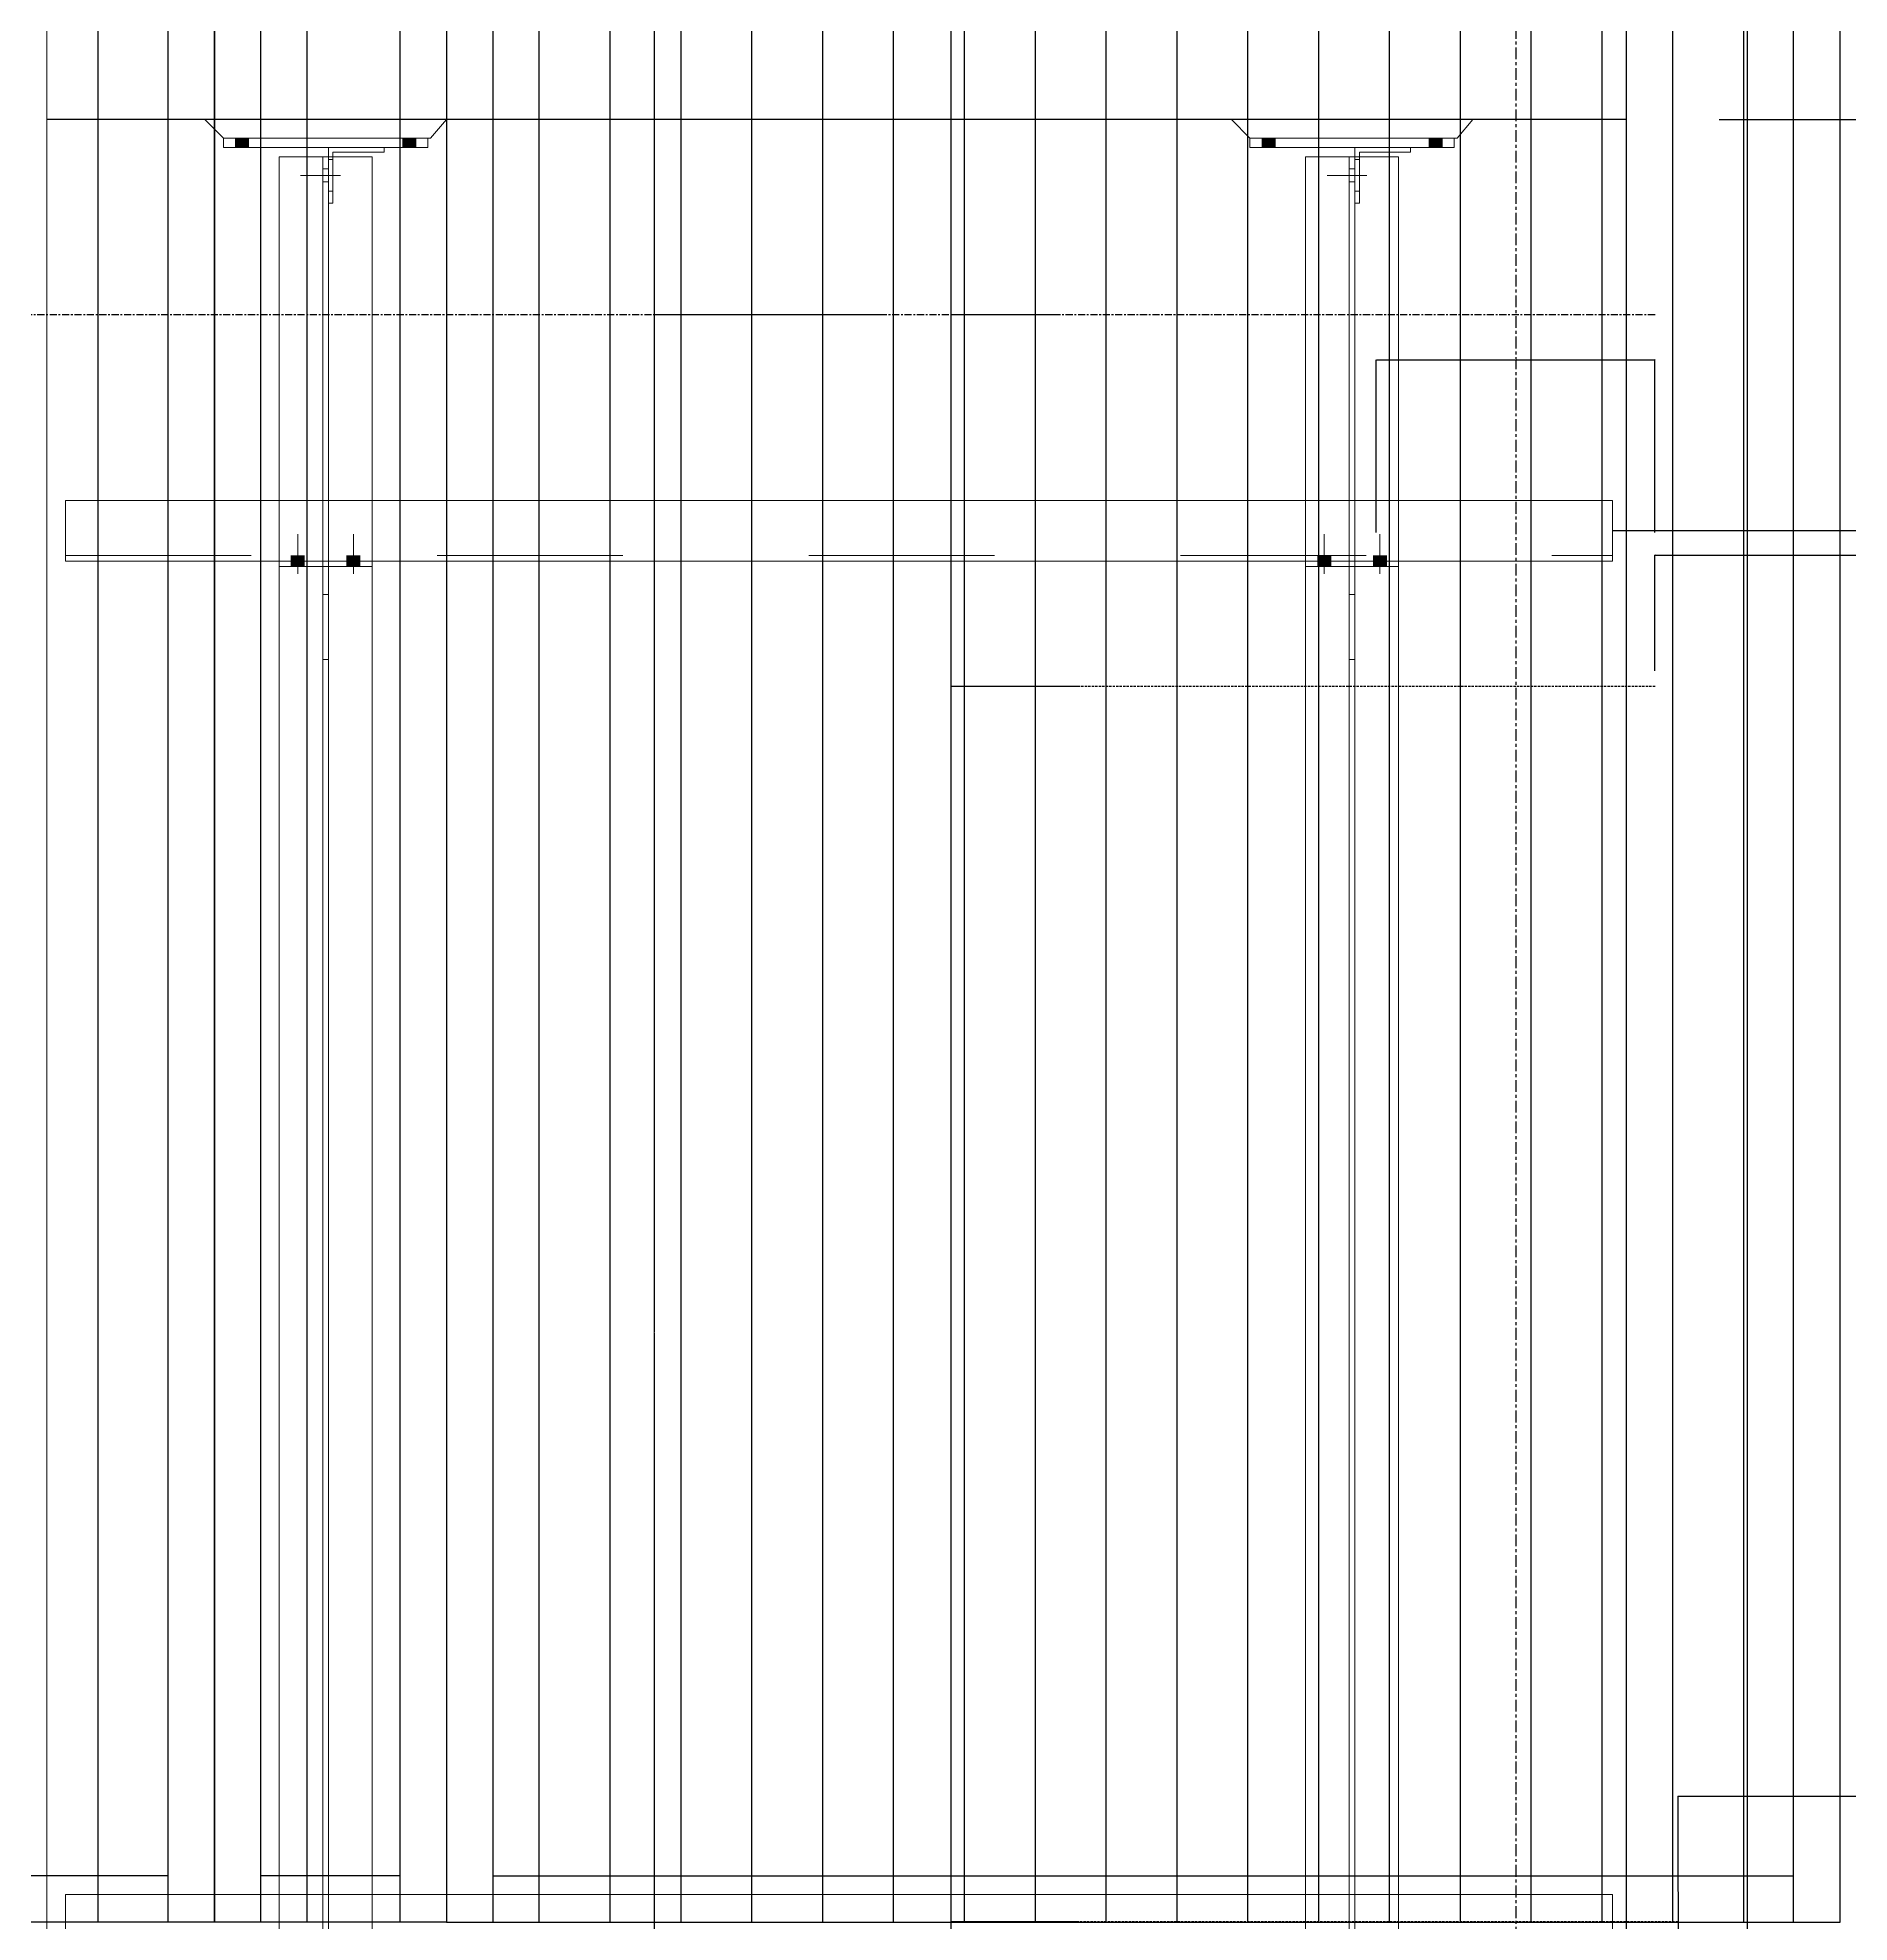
# Model space of a CAD drawing. Header units: millimetres. Extents: x 663313 to 1226001, y 1431724 to 1620898.
# Drawn here: x 1040692 to 1042642, y 1514415 to 1516443 of the extents above; entities that cross this region are included whole.
import ezdxf

# ---------------------------------------------------------------- set-up
doc = ezdxf.new("R2010")
doc.units = ezdxf.units.MM
for name, pattern in [('Grid Line', [22.225, 12.7, -3.175, 3.175, -3.175]), ('HIDDEN', [0.375, 0.25, -0.125]), ('XKITLINE00', [0]), ('XKITLINE02', [4, 2, -2])]:
    doc.linetypes.add(name, pattern=pattern)
doc.layers.add('000 - 0_HIDE_OBJ_FRAMING_DEF_SUB', color=7, linetype='Continuous', plot=False)
for name, color, linetype, lineweight in [('A-FLOR-E', 7, 'Continuous', 9), ('A-GENM', 7, 'Continuous', 9), ('Bolt', 7, 'Continuous', 0), ('Part', 7, 'Continuous', 0)]:
    doc.layers.add(name, color=color, linetype=linetype, lineweight=lineweight)
doc.styles.add('Arial', font='arial.ttf')
doc.dimstyles.new('Dim - 40 - Cen', dxfattribs={"dimscale": 0.04, "dimtxt": 3, "dimasz": 1, "dimexe": 0, "dimexo": 2.5, "dimgap": 1.5, "dimtad": 1, "dimdec": 0, "dimlfac": 1000, "dimzin": 1, "dimdsep": 46, "dimtxsty": 'Arial', "dimblk": 'CEN1', "dimcen": 0.09, "dimclrd": 7, "dimclre": 7, "dimclrt": 7, "dimadec": 0, "dimazin": 0, "dimtfac": 1, "dimtdec": 0, "dimtix": 1, "dimtofl": 0, "dimtmove": 2, "dimatfit": 3, "dimfxl": 1, "dimtfill": 1, "dimtfillclr": 256, "dimtolj": 1, "dimtzin": 0, "dimarcsym": 0})
doc.dimstyles.new('Dim - 40 - End', dxfattribs={"dimscale": 0.04, "dimtxt": 3, "dimasz": 1, "dimexe": 0, "dimexo": 2.5, "dimgap": 1.5, "dimtad": 1, "dimdec": 0, "dimlfac": 1000, "dimzin": 1, "dimdsep": 46, "dimtxsty": 'Arial', "dimblk": 'END', "dimcen": 0.09, "dimclrd": 7, "dimclre": 7, "dimclrt": 7, "dimadec": 0, "dimazin": 0, "dimtfac": 1, "dimtdec": 0, "dimtix": 1, "dimtofl": 0, "dimtmove": 2, "dimatfit": 3, "dimfxl": 1, "dimtfill": 1, "dimtfillclr": 256, "dimtolj": 1, "dimtzin": 0, "dimarcsym": 0})

# ---------------------------------------------------------------- blocks, each defined once
blk = doc.blocks.new('END')
at = {"color": 7}
for p, q in [((0, 1.5), (0, -1.5)), ((-0.795, -0.795), (0.795, 0.795)), ((1.5, 0), (-1.5, 0))]:
    blk.add_line(p, q, dxfattribs=at)
blk = doc.blocks.new('*D5221')
at = {"layer": '000 - 0_HIDE_OBJ_FRAMING_DEF_SUB', "color": 7, "lineweight": -2, "transparency": 16777216}
for p, q in [((1041811.7, 1514415.5), (1041675, 1514415.5)), ((1041675, 1513955), (1041675, 1514415.5)), ((1041811.7, 1513955), (1041675, 1513955))]:
    blk.add_line(p, q, dxfattribs=at)
at = {"layer": 'Defpoints', "color": 7, "transparency": 16777216}
for p in [(1041675, 1514415.5), (1041811.8, 1514415.5), (1041811.8, 1513955)]:
    blk.add_point(p, dxfattribs=at)
at = {"layer": '000 - 0_HIDE_OBJ_FRAMING_DEF_SUB', "color": 7, "lineweight": -2, "transparency": 16777216, "xscale": 0.04, "yscale": 0.04, "zscale": 0.04}
for p, rotation in [((1041675, 1514415.5), 90), ((1041675, 1513955), 270)]:
    blk.add_blockref('END', p, dxfattribs=dict(at, rotation=rotation))
at = {"layer": '000 - 0_HIDE_OBJ_FRAMING_DEF_SUB', "color": 7, "transparency": 16777216, "insert": (1041674.9, 1514185.3), "char_height": 0.12, "attachment_point": 5, "rotation": 90, "style": 'Arial', "bg_fill": 3, "box_fill_scale": 1.1, "bg_fill_color": 256, "bg_fill_true_color": 13158600, "bg_fill_transparency": 0}
blk.add_mtext('\\A1;460500', dxfattribs=at)
blk = doc.blocks.new('*D5222')
at = {"layer": '000 - 0_HIDE_OBJ_FRAMING_DEF_SUB', "color": 7, "lineweight": -2, "transparency": 16777216}
for p, q in [((1041811.3, 1515745), (1041675, 1515745)), ((1041675, 1514415.5), (1041675, 1515745)), ((1041811.3, 1514415.5), (1041675, 1514415.5))]:
    blk.add_line(p, q, dxfattribs=at)
at = {"layer": 'Defpoints', "color": 7, "transparency": 16777216}
for p in [(1041675, 1515745), (1041811.4, 1515745), (1041811.4, 1514415.5)]:
    blk.add_point(p, dxfattribs=at)
at = {"layer": '000 - 0_HIDE_OBJ_FRAMING_DEF_SUB', "color": 7, "lineweight": -2, "transparency": 16777216, "xscale": 0.04, "yscale": 0.04, "zscale": 0.04}
for p, rotation in [((1041675, 1515745), 90), ((1041675, 1514415.5), 270)]:
    blk.add_blockref('END', p, dxfattribs=dict(at, rotation=rotation))
at = {"layer": '000 - 0_HIDE_OBJ_FRAMING_DEF_SUB', "color": 7, "transparency": 16777216, "insert": (1041674.9, 1515080.3), "char_height": 0.12, "attachment_point": 5, "rotation": 90, "style": 'Arial', "bg_fill": 3, "box_fill_scale": 1.1, "bg_fill_color": 256, "bg_fill_true_color": 13158600, "bg_fill_transparency": 0}
blk.add_mtext('\\A1;1329500', dxfattribs=at)
blk = doc.blocks.new('*D5223')
at = {"layer": '000 - 0_HIDE_OBJ_FRAMING_DEF_SUB', "color": 7, "lineweight": -2, "transparency": 16777216}
for p, q in [((1041787.8, 1516145), (1041675, 1516145)), ((1041675, 1515745), (1041675, 1516145)), ((1041787.8, 1515745), (1041675, 1515745))]:
    blk.add_line(p, q, dxfattribs=at)
at = {"layer": 'Defpoints', "color": 7, "transparency": 16777216}
for p in [(1041675, 1516145), (1041787.9, 1516145), (1041787.9, 1515745)]:
    blk.add_point(p, dxfattribs=at)
at = {"layer": '000 - 0_HIDE_OBJ_FRAMING_DEF_SUB', "color": 7, "lineweight": -2, "transparency": 16777216, "xscale": 0.04, "yscale": 0.04, "zscale": 0.04}
for p, rotation in [((1041675, 1516145), 90), ((1041675, 1515745), 270)]:
    blk.add_blockref('END', p, dxfattribs=dict(at, rotation=rotation))
at = {"layer": '000 - 0_HIDE_OBJ_FRAMING_DEF_SUB', "color": 7, "transparency": 16777216, "insert": (1041674.9, 1515945), "char_height": 0.12, "attachment_point": 5, "rotation": 90, "style": 'Arial', "bg_fill": 3, "box_fill_scale": 1.1, "bg_fill_color": 256, "bg_fill_true_color": 13158600, "bg_fill_transparency": 0}
blk.add_mtext('\\A1;400000', dxfattribs=at)
blk = doc.blocks.new('*D5224')
at = {"layer": '000 - 0_HIDE_OBJ_FRAMING_DEF_SUB', "color": 7, "lineweight": -2, "transparency": 16777216}
for p, q in [((1041780.6, 1516855), (1041675, 1516855)), ((1041675, 1516145), (1041675, 1516855)), ((1041780.6, 1516145), (1041675, 1516145))]:
    blk.add_line(p, q, dxfattribs=at)
at = {"layer": 'Defpoints', "color": 7, "transparency": 16777216}
for p in [(1041675, 1516855), (1041780.7, 1516855), (1041780.7, 1516145)]:
    blk.add_point(p, dxfattribs=at)
at = {"layer": '000 - 0_HIDE_OBJ_FRAMING_DEF_SUB', "color": 7, "lineweight": -2, "transparency": 16777216, "xscale": 0.04, "yscale": 0.04, "zscale": 0.04}
for p, rotation in [((1041675, 1516855), 90), ((1041675, 1516145), 270)]:
    blk.add_blockref('END', p, dxfattribs=dict(at, rotation=rotation))
at = {"layer": '000 - 0_HIDE_OBJ_FRAMING_DEF_SUB', "color": 7, "transparency": 16777216, "insert": (1041674.9, 1516500), "char_height": 0.12, "attachment_point": 5, "rotation": 90, "style": 'Arial', "bg_fill": 3, "box_fill_scale": 1.1, "bg_fill_color": 256, "bg_fill_true_color": 13158600, "bg_fill_transparency": 0}
blk.add_mtext('\\A1;710000', dxfattribs=at)
blk = doc.blocks.new('*D5226')
at = {"layer": '000 - 0_HIDE_OBJ_FRAMING_DEF_SUB', "color": 7, "lineweight": -2, "transparency": 16777216}
for p, q in [((1042432.7, 1515761.7), (1042432.7, 1515886.3)), ((1042432.8, 1515886.3), (1042732.7, 1515886.3)), ((1042732.7, 1515761.7), (1042732.7, 1515886.3))]:
    blk.add_line(p, q, dxfattribs=at)
at = {"layer": 'Defpoints', "color": 7, "transparency": 16777216}
for p in [(1042732.7, 1515886.3), (1042432.7, 1515761.6), (1042732.7, 1515761.6)]:
    blk.add_point(p, dxfattribs=at)
at = {"layer": '000 - 0_HIDE_OBJ_FRAMING_DEF_SUB', "color": 7, "lineweight": -2, "transparency": 16777216, "xscale": 0.04, "yscale": 0.04, "zscale": 0.04, "rotation": 180}
blk.add_blockref('END', (1042432.7, 1515886.3), dxfattribs=at)
at = {"layer": '000 - 0_HIDE_OBJ_FRAMING_DEF_SUB', "color": 7, "lineweight": -2, "transparency": 16777216, "xscale": 0.04, "yscale": 0.04, "zscale": 0.04}
blk.add_blockref('END', (1042732.7, 1515886.3), dxfattribs=at)
at = {"layer": '000 - 0_HIDE_OBJ_FRAMING_DEF_SUB', "color": 7, "transparency": 16777216, "insert": (1042582.7, 1515886.4), "char_height": 0.12, "attachment_point": 5, "style": 'Arial', "bg_fill": 3, "box_fill_scale": 1.1, "bg_fill_color": 256, "bg_fill_true_color": 13158600, "bg_fill_transparency": 0}
blk.add_mtext('\\A1;300000', dxfattribs=at)
blk = doc.blocks.new('*D5238')
at = {"layer": '000 - 0_HIDE_OBJ_FRAMING_DEF_SUB', "color": 7, "lineweight": -2, "transparency": 16777216}
for p, q in [((1042132.7, 1515910.8), (1042132.7, 1516096.4)), ((1042132.8, 1516096.4), (1042432.7, 1516096.4)), ((1042432.7, 1515910.8), (1042432.7, 1516096.4))]:
    blk.add_line(p, q, dxfattribs=at)
at = {"layer": 'Defpoints', "color": 7, "transparency": 16777216}
for p in [(1042432.7, 1516096.4), (1042132.7, 1515910.7), (1042432.7, 1515910.7)]:
    blk.add_point(p, dxfattribs=at)
at = {"layer": '000 - 0_HIDE_OBJ_FRAMING_DEF_SUB', "color": 7, "lineweight": -2, "transparency": 16777216, "xscale": 0.04, "yscale": 0.04, "zscale": 0.04, "rotation": 180}
blk.add_blockref('END', (1042132.7, 1516096.4), dxfattribs=at)
at = {"layer": '000 - 0_HIDE_OBJ_FRAMING_DEF_SUB', "color": 7, "lineweight": -2, "transparency": 16777216, "xscale": 0.04, "yscale": 0.04, "zscale": 0.04}
blk.add_blockref('END', (1042432.7, 1516096.4), dxfattribs=at)
at = {"layer": '000 - 0_HIDE_OBJ_FRAMING_DEF_SUB', "color": 7, "transparency": 16777216, "insert": (1042282.7, 1516096.5), "char_height": 0.12, "attachment_point": 5, "style": 'Arial', "bg_fill": 3, "box_fill_scale": 1.1, "bg_fill_color": 256, "bg_fill_true_color": 13158600, "bg_fill_transparency": 0}
blk.add_mtext('\\A1;300000', dxfattribs=at)
blk = doc.blocks.new('*D5239')
at = {"layer": '000 - 0_HIDE_OBJ_FRAMING_DEF_SUB', "color": 7, "lineweight": -2, "transparency": 16777216}
for p, q in [((1041598.9, 1516145), (1041355.9, 1516145)), ((1041355.9, 1513955), (1041355.9, 1516145)), ((1041598.9, 1513955), (1041355.9, 1513955))]:
    blk.add_line(p, q, dxfattribs=at)
at = {"layer": 'Defpoints', "color": 7, "transparency": 16777216}
for p in [(1041355.9, 1516145), (1041599, 1516145), (1041599, 1513955)]:
    blk.add_point(p, dxfattribs=at)
at = {"layer": '000 - 0_HIDE_OBJ_FRAMING_DEF_SUB', "color": 7, "lineweight": -2, "transparency": 16777216, "xscale": 0.04, "yscale": 0.04, "zscale": 0.04}
for p, rotation in [((1041355.9, 1516145), 90), ((1041355.9, 1513955), 270)]:
    blk.add_blockref('END', p, dxfattribs=dict(at, rotation=rotation))
at = {"layer": '000 - 0_HIDE_OBJ_FRAMING_DEF_SUB', "color": 7, "transparency": 16777216, "insert": (1041355.8, 1515050), "char_height": 0.12, "attachment_point": 5, "rotation": 90, "style": 'Arial', "bg_fill": 3, "box_fill_scale": 1.1, "bg_fill_color": 256, "bg_fill_true_color": 13158600, "bg_fill_transparency": 0}
blk.add_mtext('\\A1;2190000', dxfattribs=at)
blk = doc.blocks.new('*D5240')
at = {"layer": '000 - 0_HIDE_OBJ_FRAMING_DEF_SUB', "color": 7, "lineweight": -2, "transparency": 16777216}
for p, q in [((1041581.5, 1517455), (1041355.9, 1517455)), ((1041355.9, 1516145), (1041355.9, 1517455)), ((1041581.5, 1516145), (1041355.9, 1516145))]:
    blk.add_line(p, q, dxfattribs=at)
at = {"layer": 'Defpoints', "color": 7, "transparency": 16777216}
for p in [(1041355.9, 1517455), (1041581.6, 1517455), (1041581.6, 1516145)]:
    blk.add_point(p, dxfattribs=at)
at = {"layer": '000 - 0_HIDE_OBJ_FRAMING_DEF_SUB', "color": 7, "lineweight": -2, "transparency": 16777216, "xscale": 0.04, "yscale": 0.04, "zscale": 0.04}
for p, rotation in [((1041355.9, 1517455), 90), ((1041355.9, 1516145), 270)]:
    blk.add_blockref('END', p, dxfattribs=dict(at, rotation=rotation))
at = {"layer": '000 - 0_HIDE_OBJ_FRAMING_DEF_SUB', "color": 7, "transparency": 16777216, "insert": (1041355.8, 1516800), "char_height": 0.12, "attachment_point": 5, "rotation": 90, "style": 'Arial', "bg_fill": 3, "box_fill_scale": 1.1, "bg_fill_color": 256, "bg_fill_true_color": 13158600, "bg_fill_transparency": 0}
blk.add_mtext('\\A1;1310000', dxfattribs=at)
blk = doc.blocks.new('*D5241')
at = {"layer": '000 - 0_HIDE_OBJ_FRAMING_DEF_SUB', "color": 7, "lineweight": -2, "transparency": 16777216}
for p, q in [((1042457.5, 1514447.9), (1042457.5, 1512796.9)), ((1042432.7, 1512698.6), (1042432.7, 1512796.9)), ((1042432.8, 1512796.9), (1042457.5, 1512796.9))]:
    blk.add_line(p, q, dxfattribs=at)
at = {"layer": 'Defpoints', "color": 7, "transparency": 16777216}
for p in [(1042457.5, 1514448), (1042457.5, 1512796.9), (1042432.7, 1512698.5)]:
    blk.add_point(p, dxfattribs=at)
at = {"layer": '000 - 0_HIDE_OBJ_FRAMING_DEF_SUB', "color": 7, "lineweight": -2, "transparency": 16777216, "xscale": 0.04, "yscale": 0.04, "zscale": 0.04, "rotation": 180}
blk.add_blockref('END', (1042432.7, 1512796.9), dxfattribs=at)
at = {"layer": '000 - 0_HIDE_OBJ_FRAMING_DEF_SUB', "color": 7, "lineweight": -2, "transparency": 16777216, "xscale": 0.04, "yscale": 0.04, "zscale": 0.04}
blk.add_blockref('END', (1042457.5, 1512796.9), dxfattribs=at)
at = {"layer": '000 - 0_HIDE_OBJ_FRAMING_DEF_SUB', "color": 7, "transparency": 16777216, "insert": (1042445.1, 1512797.1), "char_height": 0.12, "attachment_point": 5, "style": 'Arial', "bg_fill": 3, "box_fill_scale": 1.1, "bg_fill_color": 256, "bg_fill_true_color": 13158600, "bg_fill_transparency": 0}
blk.add_mtext('\\A1;24742', dxfattribs=at)
blk = doc.blocks.new('*D5242')
at = {"layer": '000 - 0_HIDE_OBJ_FRAMING_DEF_SUB', "color": 7, "lineweight": -2, "transparency": 16777216}
for p, q in [((1042457.5, 1514448.1), (1042457.5, 1514550.8)), ((1042457.5, 1514550.8), (1043907.5, 1514550.8)), ((1043907.5, 1514448.1), (1043907.5, 1514550.8))]:
    blk.add_line(p, q, dxfattribs=at)
at = {"layer": 'Defpoints', "color": 7, "transparency": 16777216}
for p in [(1043907.5, 1514550.8), (1042457.5, 1514448), (1043907.5, 1514448)]:
    blk.add_point(p, dxfattribs=at)
at = {"layer": '000 - 0_HIDE_OBJ_FRAMING_DEF_SUB', "color": 7, "lineweight": -2, "transparency": 16777216, "xscale": 0.04, "yscale": 0.04, "zscale": 0.04, "rotation": 180}
blk.add_blockref('END', (1042457.5, 1514550.8), dxfattribs=at)
at = {"layer": '000 - 0_HIDE_OBJ_FRAMING_DEF_SUB', "color": 7, "lineweight": -2, "transparency": 16777216, "xscale": 0.04, "yscale": 0.04, "zscale": 0.04}
blk.add_blockref('END', (1043907.5, 1514550.8), dxfattribs=at)
at = {"layer": '000 - 0_HIDE_OBJ_FRAMING_DEF_SUB', "color": 7, "transparency": 16777216, "insert": (1043182.5, 1514550.9), "char_height": 0.12, "attachment_point": 5, "style": 'Arial', "bg_fill": 3, "box_fill_scale": 1.1, "bg_fill_color": 256, "bg_fill_true_color": 13158600, "bg_fill_transparency": 0}
blk.add_mtext('\\A1;1450000', dxfattribs=at)
blk = doc.blocks.new('*A24933082')
at = {"layer": 'Part', "color": 7, "linetype": 'XKITLINE00', "lineweight": 0}
for p, q in [((242.379556, 90.984542), (242.379556, 90.334542)), ((242.379556, 90.984542), (259.029503, 90.984542)), ((259.029503, 90.334542), (259.029503, 90.984542)), ((242.379556, 90.334542), (259.029503, 90.334542))]:
    blk.add_line(p, q, dxfattribs=at)
at = {"layer": 'Part', "color": 7, "linetype": 'XKITLINE02', "lineweight": 0}
blk.add_line((242.379556, 90.394542), (259.029503, 90.394542), dxfattribs=at)
blk = doc.blocks.new('*A24973086')
at = {"layer": 'Part', "color": 7, "linetype": 'XKITLINE00', "lineweight": 0}
for p, q in [((242.379556, 105.984542), (242.379556, 105.334542)), ((242.379556, 105.984542), (259.029503, 105.984542)), ((259.029503, 105.334542), (259.029503, 105.984542)), ((242.379556, 105.334542), (259.029503, 105.334542))]:
    blk.add_line(p, q, dxfattribs=at)
at = {"layer": 'Part', "color": 7, "linetype": 'XKITLINE02', "lineweight": 0}
blk.add_line((242.379556, 105.394542), (259.029503, 105.394542), dxfattribs=at)
blk = doc.blocks.new('*A29703286')
at = {"layer": 'Part', "color": 7, "linetype": 'XKITLINE00', "lineweight": 0}
for p, q in [((244.679582, 105.334542), (244.679582, 105.274542)), ((245.679582, 105.274542), (244.679582, 105.274542)), ((245.679582, 105.334542), (245.679582, 105.274542))]:
    blk.add_line(p, q, dxfattribs=at)
at = {"layer": 'Part', "color": 7, "linetype": 'XKITLINE02', "lineweight": 0}
blk.add_line((245.679582, 105.334542), (244.679582, 105.334542), dxfattribs=at)
blk = doc.blocks.new('*A29713287')
at = {"layer": 'Part', "color": 7, "linetype": 'XKITLINE00', "lineweight": 0}
for p, q in [((245.149582, 105.274542), (245.209582, 105.274542)), ((245.149582, 104.274542), (245.149582, 105.274542)), ((245.209582, 105.274542), (245.209582, 104.274542)), ((245.149582, 104.974542), (245.209582, 104.974542)), ((245.209582, 104.274542), (245.149582, 104.274542))]:
    blk.add_line(p, q, dxfattribs=at)
blk = doc.blocks.new('*A29723288')
at = {"layer": 'Bolt'}
for points in [[(244.81, 105.335), (244.81, 105.395), (244.95, 105.395), (244.95, 105.335)], [(244.81, 105.275), (244.81, 105.335), (244.95, 105.335), (244.95, 105.275)], [(245.41, 105.335), (245.41, 105.395), (245.55, 105.395), (245.55, 105.335)], [(245.41, 105.275), (245.41, 105.335), (245.55, 105.335), (245.55, 105.275)]]:
    blk.add_hatch(color=7, dxfattribs=at).paths.add_polyline_path(points, flags=17)
at = {"layer": 'Bolt', "color": 7, "linetype": 'XKITLINE00', "lineweight": 0}
for p, q in [((244.88, 105.195), (244.88, 105.625)), ((245.48, 105.195), (245.48, 105.625)), ((244.81, 105.335), (244.81, 105.395)), ((244.81, 105.275), (244.81, 105.335)), ((244.95, 105.335), (244.95, 105.395)), ((244.95, 105.275), (244.95, 105.335)), ((245.41, 105.335), (245.41, 105.395)), ((245.41, 105.275), (245.41, 105.335)), ((245.55, 105.335), (245.55, 105.395)), ((245.55, 105.275), (245.55, 105.335))]:
    blk.add_line(p, q, dxfattribs=at)
blk = doc.blocks.new('*A29813294')
at = {"layer": 'Part', "color": 7, "linetype": 'XKITLINE00', "lineweight": 0}
for p, q in [((255.728082, 105.274542), (255.728082, 105.334542)), ((256.728082, 105.274542), (255.728082, 105.274542)), ((256.728082, 105.334542), (256.728082, 105.274542))]:
    blk.add_line(p, q, dxfattribs=at)
at = {"layer": 'Part', "color": 7, "linetype": 'XKITLINE02', "lineweight": 0}
blk.add_line((255.728082, 105.334542), (256.728082, 105.334542), dxfattribs=at)
blk = doc.blocks.new('*A29823295')
at = {"layer": 'Part', "color": 7, "linetype": 'XKITLINE00', "lineweight": 0}
for p, q in [((256.198082, 105.274542), (256.258082, 105.274542)), ((256.198082, 104.274542), (256.198082, 105.274542)), ((256.258082, 105.274542), (256.258082, 104.274542)), ((256.198082, 104.974542), (256.258082, 104.974542)), ((256.258082, 104.274542), (256.198082, 104.274542))]:
    blk.add_line(p, q, dxfattribs=at)
blk = doc.blocks.new('*A29833296')
at = {"layer": 'Bolt'}
for points in [[(255.858, 105.335), (255.858, 105.395), (255.998, 105.395), (255.998, 105.335)], [(255.858, 105.275), (255.858, 105.335), (255.998, 105.335), (255.998, 105.275)], [(256.458, 105.335), (256.458, 105.395), (256.598, 105.395), (256.598, 105.335)], [(256.458, 105.275), (256.458, 105.335), (256.598, 105.335), (256.598, 105.275)]]:
    blk.add_hatch(color=7, dxfattribs=at).paths.add_polyline_path(points, flags=17)
at = {"layer": 'Bolt', "color": 7, "linetype": 'XKITLINE00', "lineweight": 0}
for p, q in [((255.928, 105.195), (255.928, 105.625)), ((256.528, 105.195), (256.528, 105.625)), ((255.858, 105.335), (255.858, 105.395)), ((255.858, 105.275), (255.858, 105.335)), ((255.998, 105.335), (255.998, 105.395)), ((255.998, 105.275), (255.998, 105.335)), ((256.458, 105.335), (256.458, 105.395)), ((256.458, 105.275), (256.458, 105.335)), ((256.598, 105.335), (256.598, 105.395)), ((256.598, 105.275), (256.598, 105.335))]:
    blk.add_line(p, q, dxfattribs=at)
blk = doc.blocks.new('GM_Louver Grill Vertical Z1 - Z Profile-20899003-ENT 4 ELE-2 sheet')
at = {"layer": '000 - 0_HIDE_OBJ_FRAMING_DEF_SUB', "color": 7}
blk.add_line((-150989.205017, 106810), (-150989.205017, 115350), dxfattribs=at)
blk = doc.blocks.new('5')
at = {"layer": '000 - 0_HIDE_OBJ_FRAMING_DEF_SUB', "color": 7}
for p, q in [((1845400.1, 115350), (1845400.1, 106810)), ((1845500.1, 106810), (1845500.1, 115350)), ((1845649.8, 115350), (1845649.8, 106810)), ((1845749.8, 115350), (1845749.8, 106810)), ((1847149.8, 106810), (1847149.8, 115350)), ((1845400.1, 106860), (1844000.1, 106860)), ((1845649.8, 106860), (1845500.1, 106860)), ((1845749.8, 106860), (1847149.8, 106860))]:
    blk.add_line(p, q, dxfattribs=at)
for points in [[(1843950.1, 115350), (1845450.1, 115350), (1845450.1, 106810), (1843950.1, 106810)], [(1845450.1, 115350), (1845699.8, 115350), (1845699.8, 106810), (1845450.1, 106810)], [(1847199.8, 115350), (1845699.8, 115350), (1845699.8, 106810), (1847199.8, 106810)]]:
    blk.add_lwpolyline(points, close=True, dxfattribs=at)
at = {"layer": 'A-GENM', "color": 7}
for p in [(1996314.3, 0), (1996539.3, 0), (1996789, 0), (1996865.3, 0), (1996941.6, 0), (1997017.8, 0), (1997094.1, 0), (1997170.3, 0), (1997246.6, 0), (1997322.9, 0), (1997399.1, 0), (1997475.4, 0), (1997551.7, 0), (1997627.9, 0), (1997704.2, 0), (1997780.4, 0), (1997856.7, 0), (1997933, 0), (1998009.2, 0), (1998085.5, 0)]:
    blk.add_blockref('GM_Louver Grill Vertical Z1 - Z Profile-20899003-ENT 4 ELE-2 sheet', p, dxfattribs=at)
blk = doc.blocks.new('*D5098')
at = {"layer": '000 - 0_HIDE_OBJ_FRAMING_DEF_SUB', "color": 7, "lineweight": -2, "transparency": 16777216}
for p, q in [((10.5543, 2.4), (11.2086, 2.4)), ((11.2086, 1.9975), (11.2086, 2.36)), ((11.0827, 1.9575), (11.2086, 1.9575))]:
    blk.add_line(p, q, dxfattribs=at)
at = {"layer": 'Defpoints', "color": 7, "transparency": 16777216}
for p in [(10.4543, 2.4), (11.2086, 2.4), (10.9827, 1.9575)]:
    blk.add_point(p, dxfattribs=at)
at = {"layer": '000 - 0_HIDE_OBJ_FRAMING_DEF_SUB', "color": 7, "lineweight": -2, "transparency": 16777216, "xscale": 0.04, "yscale": 0.04, "zscale": 0.04}
for p, rotation in [((11.2086, 2.4), 90), ((11.2086, 1.9575), 270)]:
    blk.add_blockref('END', p, dxfattribs=dict(at, rotation=rotation))
at = {"layer": '000 - 0_HIDE_OBJ_FRAMING_DEF_SUB', "color": 7, "transparency": 16777216, "insert": (11.0873, 2.1788), "char_height": 0.12, "attachment_point": 5, "rotation": 90, "style": 'Arial', "bg_fill": 3, "box_fill_scale": 1.1, "bg_fill_color": 256, "bg_fill_true_color": 13158600, "bg_fill_transparency": 0}
blk.add_mtext('\\A1;443', dxfattribs=at)
blk = doc.blocks.new('CEN1')
at = {"color": 7}
for p, q in [((0, 1.5), (0, -1.5)), ((1.5, 0), (-1.5, 0))]:
    blk.add_line(p, q, dxfattribs=at)
blk.add_circle((0, 0), 0.75, dxfattribs=at)
blk = doc.blocks.new('*D5117')
at = {"layer": '000 - 0_HIDE_OBJ_FRAMING_DEF_SUB', "color": 7, "lineweight": -2, "transparency": 16777216}
for p, q in [((8.0557, 0.57), (8.0557, -0.2964)), ((9.0558, -0.08), (9.0558, -0.2964)), ((8.0957, -0.2964), (9.0158, -0.2964))]:
    blk.add_line(p, q, dxfattribs=at)
at = {"layer": 'Defpoints', "color": 7, "transparency": 16777216}
for p in [(8.0557, 0.67), (9.0558, 0.02), (9.0558, -0.2964)]:
    blk.add_point(p, dxfattribs=at)
at = {"layer": '000 - 0_HIDE_OBJ_FRAMING_DEF_SUB', "color": 7, "lineweight": -2, "transparency": 16777216, "xscale": 0.04, "yscale": 0.04, "zscale": 0.04, "rotation": 180}
blk.add_blockref('CEN1', (8.0557, -0.2964), dxfattribs=at)
at = {"layer": '000 - 0_HIDE_OBJ_FRAMING_DEF_SUB', "color": 7, "lineweight": -2, "transparency": 16777216, "xscale": 0.04, "yscale": 0.04, "zscale": 0.04}
blk.add_blockref('CEN1', (9.0558, -0.2964), dxfattribs=at)
at = {"layer": '000 - 0_HIDE_OBJ_FRAMING_DEF_SUB', "color": 7, "transparency": 16777216, "insert": (8.5557, -0.1752), "char_height": 0.12, "attachment_point": 5, "style": 'Arial', "bg_fill": 3, "box_fill_scale": 1.1, "bg_fill_color": 256, "bg_fill_true_color": 13158600, "bg_fill_transparency": 0}
blk.add_mtext('\\A1;1000', dxfattribs=at)
blk = doc.blocks.new('*A25023089')
at = {"layer": 'Part', "color": 7, "linetype": 'XKITLINE00', "lineweight": 0}
for p, q in [((244.079582, 127.784542), (244.079582, 127.884542)), ((244.079582, 127.884542), (246.279582, 127.884542)), ((244.079582, 127.784542), (246.279582, 127.784542)), ((246.279582, 127.884542), (246.279582, 127.784542))]:
    blk.add_line(p, q, dxfattribs=at)
blk = doc.blocks.new('*A25033090')
at = {"layer": 'Part', "color": 7, "linetype": 'XKITLINE00', "lineweight": 0}
for p, q in [((243.879582, 128.084542), (244.079582, 127.884542)), ((246.479582, 128.084542), (246.309582, 127.884542)), ((244.079582, 127.884542), (246.309582, 127.884542))]:
    blk.add_line(p, q, dxfattribs=at)
at = {"layer": 'Part', "color": 7, "linetype": 'XKITLINE02', "lineweight": 0}
blk.add_line((246.479582, 128.084542), (243.879582, 128.084542), dxfattribs=at)
blk = doc.blocks.new('*A25043091')
at = {"layer": 'Bolt'}
for points in [[(244.35, 127.885), (244.35, 127.785), (244.21, 127.785), (244.21, 127.885)], [(246.15, 127.885), (246.15, 127.785), (246.01, 127.785), (246.01, 127.885)]]:
    blk.add_hatch(color=7, dxfattribs=at).paths.add_polyline_path(points, flags=17)
at = {"layer": 'Bolt', "color": 7, "linetype": 'XKITLINE00', "lineweight": 0}
for p, q in [((244.21, 127.785), (244.21, 127.885)), ((244.28, 127.785), (244.28, 127.885)), ((244.35, 127.785), (244.35, 127.885)), ((246.01, 127.785), (246.01, 127.885)), ((246.08, 127.785), (246.08, 127.885)), ((246.15, 127.785), (246.15, 127.885))]:
    blk.add_line(p, q, dxfattribs=at)
blk = doc.blocks.new('*A29103261')
at = {"layer": 'Part', "color": 7, "linetype": 'XKITLINE00', "lineweight": 0}
for p, q in [((245.209582, 127.784542), (245.209582, 127.684542)), ((245.809582, 127.784542), (245.809582, 127.734542)), ((245.809582, 127.734542), (245.259582, 127.734542)), ((245.259582, 127.734542), (245.259582, 127.684542))]:
    blk.add_line(p, q, dxfattribs=at)
at = {"layer": 'Part', "color": 7, "linetype": 'XKITLINE02', "lineweight": 0}
for p, q in [((245.209582, 127.784542), (245.809582, 127.784542)), ((245.209582, 127.684542), (245.209582, 127.184542)), ((245.259582, 127.684542), (245.259582, 127.184542)), ((245.209582, 127.184542), (245.259582, 127.184542))]:
    blk.add_line(p, q, dxfattribs=at)
blk = doc.blocks.new('*A29113262')
at = {"layer": 'Bolt', "color": 7, "linetype": 'XKITLINE02', "lineweight": 0}
for p, q in [((245.259582, 127.654542), (245.209582, 127.654542)), ((245.338782, 127.484542), (244.909582, 127.484542)), ((245.209582, 127.554542), (245.149582, 127.554542)), ((245.209582, 127.414542), (245.149582, 127.414542)), ((245.259582, 127.314542), (245.209582, 127.314542))]:
    blk.add_line(p, q, dxfattribs=at)
blk = doc.blocks.new('*D3649')
at = {"layer": '000 - 0_HIDE_OBJ_FRAMING_DEF_SUB', "color": 7, "lineweight": -2, "transparency": 16777216}
for p, q in [((10.5543, 2.8), (11.2086, 2.8)), ((11.2086, 2.44), (11.2086, 2.76)), ((10.5543, 2.4), (11.2086, 2.4))]:
    blk.add_line(p, q, dxfattribs=at)
at = {"layer": 'Defpoints', "color": 7, "transparency": 16777216}
for p in [(10.4543, 2.8), (11.2086, 2.8), (10.4543, 2.4)]:
    blk.add_point(p, dxfattribs=at)
at = {"layer": '000 - 0_HIDE_OBJ_FRAMING_DEF_SUB', "color": 7, "lineweight": -2, "transparency": 16777216, "xscale": 0.04, "yscale": 0.04, "zscale": 0.04}
for p, rotation in [((11.2086, 2.8), 90), ((11.2086, 2.4), 270)]:
    blk.add_blockref('END', p, dxfattribs=dict(at, rotation=rotation))
at = {"layer": '000 - 0_HIDE_OBJ_FRAMING_DEF_SUB', "color": 7, "transparency": 16777216, "insert": (11.0873, 2.6), "char_height": 0.12, "attachment_point": 5, "rotation": 90, "style": 'Arial', "bg_fill": 3, "box_fill_scale": 1.1, "bg_fill_color": 256, "bg_fill_true_color": 13158600, "bg_fill_transparency": 0}
blk.add_mtext('\\A1;400', dxfattribs=at)
blk = doc.blocks.new('A$Cc1931124')
at = {"color": 7}
blk.add_line((10.4543, 2.4), (8.7543, 2.4), dxfattribs=at)
at = {"layer": '000 - 0_HIDE_OBJ_FRAMING_DEF_SUB', "color": 7, "linetype": 'Grid Line'}
blk.add_line((10.5843, 9.5959), (10.5843, -1.8694), dxfattribs=at)
at = {"layer": '000 - 0_HIDE_OBJ_FRAMING_DEF_SUB', "color": 7}
blk.add_line((10.4543, 0), (10.4543, 8.3), dxfattribs=at)
at = {"layer": '000 - 0_HIDE_OBJ_FRAMING_DEF_SUB', "color": 7, "linetype": 'HIDDEN', "ltscale": 10}
blk.add_line((11.0856, 1.9575), (10.4393, 1.9575), dxfattribs=at)
at = {"layer": 'A-FLOR-E', "color": 7, "linetype": 'HIDDEN', "ltscale": 20}
blk.add_lwpolyline([(8.7543, -1.6955), (8.7543, 8.3)], dxfattribs=at)
at = {"layer": 'Part', "color": 7, "linetype": 'XKITLINE02', "lineweight": 0}
for p, q in [((9.0513, 2.36), (9.0513, 0.04)), ((9.0573, 2.36), (9.0573, 0.04)), ((10.1561, 2.36), (10.1561, 0.04)), ((10.1621, 2.36), (10.1621, 0.04)), ((9.0043, 1.99), (9.0043, 1.919)), ((9.1043, 1.99), (9.1043, 1.919)), ((10.1091, 1.99), (10.1091, 1.919)), ((10.2091, 1.99), (10.2091, 1.919)), ((9.0043, 0.49), (9.0043, 0.419)), ((9.1043, 0.49), (9.1043, 0.419)), ((10.1091, 0.49), (10.1091, 0.419)), ((10.2091, 0.49), (10.2091, 0.419))]:
    blk.add_line(p, q, dxfattribs=at)
at = {"layer": 'Part', "color": 7, "linetype": 'XKITLINE00', "lineweight": 0}
for p, q in [((9.0043, 1.919), (9.0043, 0.49)), ((9.1043, 1.919), (9.1043, 0.49)), ((10.1091, 1.919), (10.1091, 0.49)), ((10.2091, 1.919), (10.2091, 0.49))]:
    blk.add_line(p, q, dxfattribs=at)
for points in [[(9.0043, 1.99), (9.0043, 2.36), (9.1043, 2.36), (9.1043, 1.99)], [(10.2091, 1.99), (10.2091, 2.36), (10.1091, 2.36), (10.1091, 1.99)]]:
    blk.add_lwpolyline(points, dxfattribs=at)
at = {"color": 7, "lineweight": 0, "xscale": 0.1, "yscale": 0.1, "zscale": 0.1}
for name, p in [('*A25033090', (-15.4637, -10.4085)), ('*A25033090', (-14.3588, -10.4085)), ('*A25023089', (-15.4637, -10.4085)), ('*A25043091', (-15.4637, -10.4085)), ('*A25023089', (-14.3588, -10.4085)), ('*A25043091', (-14.3588, -10.4085)), ('*A29113262', (-15.4637, -10.4085)), ('*A29103261', (-15.4637, -10.4085)), ('*A29113262', (-14.3588, -10.4085)), ('*A29103261', (-14.3588, -10.4085)), ('*A24973086', (-15.4637, -8.6085)), ('*A29723288', (-15.4637, -8.6085)), ('*A29833296', (-15.4637, -8.6085)), ('*A29703286', (-15.4637, -8.6085)), ('*A29713287', (-15.4637, -8.6085)), ('*A29813294', (-15.4637, -8.6085)), ('*A29823295', (-15.4637, -8.6085)), ('*A24933082', (-15.4637, -8.6085))]:
    blk.add_blockref(name, p, dxfattribs=at)
at = {"layer": '000 - 0_HIDE_OBJ_FRAMING_DEF_SUB', "color": 7, "xscale": 0.001, "yscale": 0.001, "zscale": 0.001}
blk.add_blockref('5', (-1836.5155, -106.35), dxfattribs=at)
at = {"layer": '000 - 0_HIDE_OBJ_FRAMING_DEF_SUB', "color": 7}
dim = blk.add_linear_dim(base=(11.2085671281, 2.4000000004), p1=(10.9827023842, 1.9575000003), p2=(10.4542805555, 2.4000000004), angle=90, dimstyle='Dim - 40 - End', override={"dimclrd": 7, "dimclre": 7, "dimclrt": 7}, dxfattribs=at)
dim.commit()
dim.dimension.update_dxf_attribs({"geometry": '*D5098', "text_midpoint": (11.0872574418, 2.1787500003)})
dim = blk.add_linear_dim(base=(9.0558, -0.2964), p1=(8.0557, 0.67), p2=(9.0558, 0.02), dimstyle='Dim - 40 - Cen', override={"dimclrd": 7, "dimclre": 7, "dimclrt": 7}, dxfattribs=at)
dim.commit()
dim.dimension.update_dxf_attribs({"geometry": '*D5117', "text_midpoint": (8.5557, -0.1752)})
dim = blk.add_linear_dim(base=(11.2086, 2.8), p1=(10.4543, 2.4), p2=(10.4543, 2.8), angle=90, dimstyle='Dim - 40 - End', override={"dimclrd": 7, "dimclre": 7, "dimclrt": 7}, dxfattribs=at)
dim.commit()
dim.dimension.update_dxf_attribs({"geometry": '*D3649', "text_midpoint": (11.0873, 2.6)})

msp = doc.modelspace()

# ---------------------------------------------------------------- linework, layer by layer
at = {"layer": '000 - 0_HIDE_OBJ_FRAMING_DEF_SUB', "color": 7, "linetype": 'Grid Line'}
msp.add_line((1042282.7487, 1518210.573), (1042282.7487, 1509845.0011), dxfattribs=at)
at = {"layer": '000 - 0_HIDE_OBJ_FRAMING_DEF_SUB', "color": 7, "linetype": 'Grid Line', "ltscale": 0.6}
msp.add_line((1042432.7487, 1516145.0011), (1038853.6026, 1516145.0011), dxfattribs=at)
at = {"layer": '000 - 0_HIDE_OBJ_FRAMING_DEF_SUB', "color": 7, "linetype": 'HIDDEN', "ltscale": 10}
for p, q in [((1042432.7487, 1515745.0011), (1041719.1535, 1515745.0011)), ((1042457.4893, 1514415.5011), (1041719.1535, 1514415.5011))]:
    msp.add_line(p, q, dxfattribs=at)

# ---------------------------------------------------------------- dimensions: what is measured, and where the dimension line sits
at = {"layer": '000 - 0_HIDE_OBJ_FRAMING_DEF_SUB', "color": 7}
dim = msp.add_linear_dim(base=(1042732.7487, 1515886.2954), p1=(1042432.7487, 1515761.5923), p2=(1042732.7487, 1515761.5923), dimstyle='Dim - 40 - End', override={"dimclrd": 7, "dimclre": 7, "dimclrt": 7}, dxfattribs=at)
dim.commit()
dim.dimension.update_dxf_attribs({"geometry": '*D5226', "text_midpoint": (1042582.7487, 1515886.4167)})

# ---------------------------------------------------------------- next in the draw order: dimensions: what is measured, and where the dimension line sits
for base, p1, p2, picture, middle in [((1041355.8835, 1516145.0011), (1041598.9933, 1513955.0011), (1041598.9933, 1516145.0011), '*D5239', (1041355.7623, 1515050.0011)), ((1041674.9914, 1514415.5011), (1041811.7561, 1513955.0011), (1041811.7561, 1514415.5011), '*D5221', (1041674.8701, 1514185.2511))]:
    dim = msp.add_linear_dim(base=base, p1=p1, p2=p2, angle=90, dimstyle='Dim - 40 - End', override={"dimclrd": 7, "dimclre": 7, "dimclrt": 7}, dxfattribs=at)
    dim.commit()
    dim.dimension.update_dxf_attribs({"geometry": picture, "text_midpoint": middle})
for base, p1, p2, picture, middle in [((1042432.7487, 1516096.3986), (1042132.7487, 1515910.6993), (1042432.7487, 1515910.6993), '*D5238', (1042282.7487, 1516096.5199)), ((1042457.4905, 1512796.9477), (1042432.7487, 1512698.4689), (1042457.4905, 1514448.0012), '*D5241', (1042445.1196, 1512797.068))]:
    dim = msp.add_linear_dim(base=base, p1=p1, p2=p2, dimstyle='Dim - 40 - End', override={"dimclrd": 7, "dimclre": 7, "dimclrt": 7}, dxfattribs=at)
    dim.commit()
    dim.dimension.update_dxf_attribs({"geometry": picture, "text_midpoint": middle})

# ---------------------------------------------------------------- next in the draw order: dimensions: what is measured, and where the dimension line sits
for base, p1, p2, picture, middle in [((1041355.8835, 1517455.0011), (1041581.6268, 1516145.0011), (1041581.6268, 1517455.0011), '*D5240', (1041355.7622, 1516800.0011)), ((1041674.9914, 1515745.0011), (1041811.3537, 1514415.5011), (1041811.3537, 1515745.0011), '*D5222', (1041674.8701, 1515080.2511))]:
    dim = msp.add_linear_dim(base=base, p1=p1, p2=p2, angle=90, dimstyle='Dim - 40 - End', override={"dimclrd": 7, "dimclre": 7, "dimclrt": 7}, dxfattribs=at)
    dim.commit()
    dim.dimension.update_dxf_attribs({"geometry": picture, "text_midpoint": middle})
dim = msp.add_linear_dim(base=(1043907.4904, 1514550.81), p1=(1042457.4905, 1514448.0012), p2=(1043907.4904, 1514448.0012), dimstyle='Dim - 40 - End', override={"dimclrd": 7, "dimclre": 7, "dimclrt": 7}, dxfattribs=at)
dim.commit()
dim.dimension.update_dxf_attribs({"geometry": '*D5242', "text_midpoint": (1043182.4905, 1514550.9313)})

# ---------------------------------------------------------------- next in the draw order: dimensions: what is measured, and where the dimension line sits
dim = msp.add_linear_dim(base=(1041674.9914, 1516145.0011), p1=(1041787.9406, 1515745.0011), p2=(1041787.9406, 1516145.0011), angle=90, dimstyle='Dim - 40 - End', override={"dimclrd": 7, "dimclre": 7, "dimclrt": 7}, dxfattribs=at)
dim.commit()
dim.dimension.update_dxf_attribs({"geometry": '*D5223', "text_midpoint": (1041674.8701, 1515945.0011)})

# ---------------------------------------------------------------- next in the draw order: dimensions: what is measured, and where the dimension line sits
dim = msp.add_linear_dim(base=(1041674.9914, 1516855.0011), p1=(1041780.7302, 1516145.0011), p2=(1041780.7302, 1516855.0011), angle=90, dimstyle='Dim - 40 - End', override={"dimclrd": 7, "dimclre": 7, "dimclrt": 7}, dxfattribs=at)
dim.commit()
dim.dimension.update_dxf_attribs({"geometry": '*D5224', "text_midpoint": (1041674.8701, 1516500.0011)})

# ---------------------------------------------------------------- next in the draw order: block references
at = {"color": 7, "xscale": 1000, "yscale": 1000, "zscale": 1000}
msp.add_blockref('A$Cc1931124', (1031947.568, 1513955.0011), dxfattribs=at)

doc.saveas('drawing.dxf')
